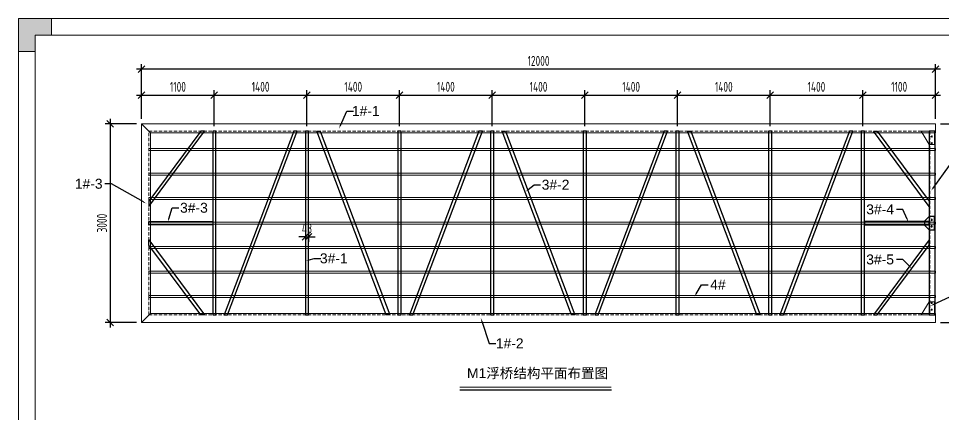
# Model space of a CAD drawing. Header units: millimetres. Extents: x 136606 to 1229059, y 82794 to 127566.
# Drawn here: x 888208 to 902187, y 121359 to 127340 of the extents above; entities that cross this region are included whole.
import ezdxf
from ezdxf import colors
from ezdxf.entities.mleader import LeaderData, LeaderLine
from ezdxf.math import Vec2, Vec3

# ---------------------------------------------------------------- set-up
doc = ezdxf.new("R2010")
doc.units = ezdxf.units.MM
doc.linetypes.add('DASHED', pattern=[0.75, 0.5, -0.25])
for name, color, linetype in [('00打印图框', 255, 'Continuous'), ('标注', 9, 'Continuous'), ('连接端梁', 130, 'Continuous'), ('铝横梁', 220, 'Continuous')]:
    doc.layers.add(name, color=color, linetype=linetype)
for name, color, linetype, lineweight in [('dim', 6, 'Continuous', 13), ('加强板', 140, 'Continuous', 18), ('图框', 7, 'Continuous', 13), ('铝型材', 7, 'Continuous', 13), ('铝龙骨', 7, 'Continuous', 9)]:
    doc.layers.add(name, color=color, linetype=linetype, lineweight=lineweight)
doc.styles.add('Arial', font='arial.ttf')
doc.styles.add('hztxt', font='ros1.shx', dxfattribs={"width": 0.8, "bigfont": 'hztxt.shx'})
doc.styles.get("Standard").update_dxf_attribs({"font": 'arial.ttf'})
doc.dimstyles.new('DIM-50', dxfattribs={"dimscale": 50, "dimtxt": 3, "dimasz": 2, "dimexe": 1.5, "dimexo": 1.5, "dimgap": 1, "dimtad": 1, "dimdec": 1, "dimdsep": 46, "dimtxsty": 'hztxt', "dimblk": 'OBLIQUE', "dimcen": 0, "dimdle": 1.5, "dimclrd": 9, "dimclre": 9, "dimclrt": 2, "dimadec": 1, "dimazin": 0, "dimtfac": 1, "dimtdec": 1, "dimtix": 1, "dimtmove": 2, "dimatfit": 3, "dimldrblk": 'OBLIQUE', "dimfxl": 15, "dimtolj": 1, "dimtzin": 0, "dimarcsym": 1})

# ---------------------------------------------------------------- blocks, each defined once
blk = doc.blocks.new('GW-TK')
at = {"layer": '图框', "linetype": 'Continuous', "lineweight": 0}
h = blk.add_hatch(color=256, dxfattribs=at)
h.dxf.hatch_style = 1
h.paths.add_polyline_path([(927183.55, 464715.01), (927183.55, 464705.01), (927188.55, 464705.01), (927188.55, 464710.01), (927193.56, 464710.01), (927193.56, 464715.01)])
blk.add_lwpolyline([(927188.55, 464705.01), (927188.55, 464710.01), (927193.56, 464710.01), (927193.56, 464715.01), (927183.55, 464715.01), (927183.55, 464705.01)], close=True, dxfattribs=at)
at = {"layer": '图框'}
for points in [[(927183.55, 464715.01), (927603.55, 464715.01), (927603.55, 464418.01), (927183.55, 464418.01)], [(927188.55, 464710.01), (927598.55, 464710.01), (927598.55, 464423.01), (927188.55, 464423.01)]]:
    blk.add_lwpolyline(points, close=True, dxfattribs=at)
blk = doc.blocks.new('_Oblique')
at = {"color": 0, "linetype": 'ByBlock', "lineweight": -2}
blk.add_line((-0.5, -0.5), (0.5, 0.5), dxfattribs=at)
blk = doc.blocks.new('*D2099')
at = {"layer": 'Defpoints', "color": 0, "transparency": 16777216}
for p in [(891167, 126184), (890067, 125750), (891167, 125638)]:
    blk.add_point(p, dxfattribs=at)
at = {"layer": '标注', "color": 9, "lineweight": -2, "transparency": 16777216}
for p, q in [((890067, 125825), (890067, 126259)), ((891167, 125713), (891167, 126259)), ((889992, 126184), (891242, 126184))]:
    blk.add_line(p, q, dxfattribs=at)
at = {"layer": '标注', "color": 9, "lineweight": -2, "transparency": 16777216, "xscale": 100, "yscale": 100, "zscale": 100, "rotation": 180}
blk.add_blockref('_Oblique', (890067, 126184), dxfattribs=at)
at = {"layer": '标注', "color": 9, "lineweight": -2, "transparency": 16777216, "xscale": 100, "yscale": 100, "zscale": 100}
blk.add_blockref('_Oblique', (891167, 126184), dxfattribs=at)
at = {"layer": '标注', "color": 2, "transparency": 16777216, "insert": (890617, 126309), "char_height": 150, "attachment_point": 5, "style": 'hztxt'}
blk.add_mtext('\\A1;1100', dxfattribs=at)
blk = doc.blocks.new('*D2100')
at = {"layer": 'Defpoints', "color": 0, "transparency": 16777216}
for p in [(896767, 126184), (895367, 125638), (896767, 125638)]:
    blk.add_point(p, dxfattribs=at)
at = {"layer": '标注', "color": 9, "lineweight": -2, "transparency": 16777216}
for p, q in [((895367, 125713), (895367, 126259)), ((896767, 125713), (896767, 126259)), ((895292, 126184), (896842, 126184))]:
    blk.add_line(p, q, dxfattribs=at)
at = {"layer": '标注', "color": 9, "lineweight": -2, "transparency": 16777216, "xscale": 100, "yscale": 100, "zscale": 100, "rotation": 180}
blk.add_blockref('_Oblique', (895367, 126184), dxfattribs=at)
at = {"layer": '标注', "color": 9, "lineweight": -2, "transparency": 16777216, "xscale": 100, "yscale": 100, "zscale": 100}
blk.add_blockref('_Oblique', (896767, 126184), dxfattribs=at)
at = {"layer": '标注', "color": 2, "transparency": 16777216, "insert": (896067, 126309), "char_height": 150, "attachment_point": 5, "style": 'hztxt'}
blk.add_mtext('\\A1;1400', dxfattribs=at)
blk = doc.blocks.new('*D2101')
at = {"layer": 'Defpoints', "color": 0, "transparency": 16777216}
for p in [(898167, 126184), (896767, 125638), (898167, 125638)]:
    blk.add_point(p, dxfattribs=at)
at = {"layer": '标注', "color": 9, "lineweight": -2, "transparency": 16777216}
for p, q in [((896767, 125713), (896767, 126259)), ((898167, 125713), (898167, 126259)), ((896692, 126184), (898242, 126184))]:
    blk.add_line(p, q, dxfattribs=at)
at = {"layer": '标注', "color": 9, "lineweight": -2, "transparency": 16777216, "xscale": 100, "yscale": 100, "zscale": 100, "rotation": 180}
blk.add_blockref('_Oblique', (896767, 126184), dxfattribs=at)
at = {"layer": '标注', "color": 9, "lineweight": -2, "transparency": 16777216, "xscale": 100, "yscale": 100, "zscale": 100}
blk.add_blockref('_Oblique', (898167, 126184), dxfattribs=at)
at = {"layer": '标注', "color": 2, "transparency": 16777216, "insert": (897467, 126309), "char_height": 150, "attachment_point": 5, "style": 'hztxt'}
blk.add_mtext('\\A1;1400', dxfattribs=at)
blk = doc.blocks.new('*D2102')
at = {"layer": 'Defpoints', "color": 0, "transparency": 16777216}
for p in [(899567, 126184), (898167, 125638), (899567, 125638)]:
    blk.add_point(p, dxfattribs=at)
at = {"layer": '标注', "color": 9, "lineweight": -2, "transparency": 16777216}
for p, q in [((898167, 125713), (898167, 126259)), ((899567, 125713), (899567, 126259)), ((898092, 126184), (899642, 126184))]:
    blk.add_line(p, q, dxfattribs=at)
at = {"layer": '标注', "color": 9, "lineweight": -2, "transparency": 16777216, "xscale": 100, "yscale": 100, "zscale": 100, "rotation": 180}
blk.add_blockref('_Oblique', (898167, 126184), dxfattribs=at)
at = {"layer": '标注', "color": 9, "lineweight": -2, "transparency": 16777216, "xscale": 100, "yscale": 100, "zscale": 100}
blk.add_blockref('_Oblique', (899567, 126184), dxfattribs=at)
at = {"layer": '标注', "color": 2, "transparency": 16777216, "insert": (898867, 126309), "char_height": 150, "attachment_point": 5, "style": 'hztxt'}
blk.add_mtext('\\A1;1400', dxfattribs=at)
blk = doc.blocks.new('*D2103')
at = {"layer": 'Defpoints', "color": 0, "transparency": 16777216}
for p in [(900967, 126184), (899567, 125638), (900967, 125638)]:
    blk.add_point(p, dxfattribs=at)
at = {"layer": '标注', "color": 9, "lineweight": -2, "transparency": 16777216}
for p, q in [((899567, 125713), (899567, 126259)), ((900967, 125713), (900967, 126259)), ((899492, 126184), (901042, 126184))]:
    blk.add_line(p, q, dxfattribs=at)
at = {"layer": '标注', "color": 9, "lineweight": -2, "transparency": 16777216, "xscale": 100, "yscale": 100, "zscale": 100, "rotation": 180}
blk.add_blockref('_Oblique', (899567, 126184), dxfattribs=at)
at = {"layer": '标注', "color": 9, "lineweight": -2, "transparency": 16777216, "xscale": 100, "yscale": 100, "zscale": 100}
blk.add_blockref('_Oblique', (900967, 126184), dxfattribs=at)
at = {"layer": '标注', "color": 2, "transparency": 16777216, "insert": (900267, 126309), "char_height": 150, "attachment_point": 5, "style": 'hztxt'}
blk.add_mtext('\\A1;1400', dxfattribs=at)
blk = doc.blocks.new('*D2104')
at = {"layer": 'Defpoints', "color": 0, "transparency": 16777216}
for p in [(890067, 126575), (890067, 125750), (902067, 125750)]:
    blk.add_point(p, dxfattribs=at)
at = {"layer": '标注', "color": 9, "lineweight": -2, "transparency": 16777216}
for p, q in [((902142, 126575), (889992, 126575)), ((890067, 125825), (890067, 126650)), ((902067, 125825), (902067, 126650))]:
    blk.add_line(p, q, dxfattribs=at)
at = {"layer": '标注', "color": 9, "lineweight": -2, "transparency": 16777216, "xscale": 100, "yscale": 100, "zscale": 100, "rotation": 180}
blk.add_blockref('_Oblique', (890067, 126575), dxfattribs=at)
at = {"layer": '标注', "color": 9, "lineweight": -2, "transparency": 16777216, "xscale": 100, "yscale": 100, "zscale": 100}
blk.add_blockref('_Oblique', (902067, 126575), dxfattribs=at)
at = {"layer": '标注', "color": 2, "transparency": 16777216, "insert": (896067, 126700), "char_height": 150, "attachment_point": 5, "style": 'hztxt'}
blk.add_mtext('\\A1;12000', dxfattribs=at)
blk = doc.blocks.new('*D2105')
at = {"layer": 'Defpoints', "color": 0, "transparency": 16777216}
for p in [(892567, 126184), (891167, 125638), (892567, 125638)]:
    blk.add_point(p, dxfattribs=at)
at = {"layer": '标注', "color": 9, "lineweight": -2, "transparency": 16777216}
for p, q in [((891167, 125713), (891167, 126259)), ((892567, 125713), (892567, 126259)), ((891092, 126184), (892642, 126184))]:
    blk.add_line(p, q, dxfattribs=at)
at = {"layer": '标注', "color": 9, "lineweight": -2, "transparency": 16777216, "xscale": 100, "yscale": 100, "zscale": 100, "rotation": 180}
blk.add_blockref('_Oblique', (891167, 126184), dxfattribs=at)
at = {"layer": '标注', "color": 9, "lineweight": -2, "transparency": 16777216, "xscale": 100, "yscale": 100, "zscale": 100}
blk.add_blockref('_Oblique', (892567, 126184), dxfattribs=at)
at = {"layer": '标注', "color": 2, "transparency": 16777216, "insert": (891867, 126309), "char_height": 150, "attachment_point": 5, "style": 'hztxt'}
blk.add_mtext('\\A1;1400', dxfattribs=at)
blk = doc.blocks.new('*D2106')
at = {"layer": 'Defpoints', "color": 0, "transparency": 16777216}
for p in [(890067, 125750), (889594, 122750), (890067, 122750)]:
    blk.add_point(p, dxfattribs=at)
at = {"layer": '标注', "color": 9, "lineweight": -2, "transparency": 16777216}
for p, q in [((889594, 125825), (889594, 122675)), ((889992, 125750), (889519, 125750)), ((889992, 122750), (889519, 122750))]:
    blk.add_line(p, q, dxfattribs=at)
at = {"layer": '标注', "color": 9, "lineweight": -2, "transparency": 16777216, "xscale": 100, "yscale": 100, "zscale": 100}
for p, rotation in [((889594, 125750), 90), ((889594, 122750), 270)]:
    blk.add_blockref('_Oblique', p, dxfattribs=dict(at, rotation=rotation))
at = {"layer": '标注', "color": 2, "transparency": 16777216, "insert": (889469, 124250), "char_height": 150, "attachment_point": 5, "rotation": 90, "style": 'hztxt'}
blk.add_mtext('\\A1;3000', dxfattribs=at)
blk = doc.blocks.new('*D2115')
at = {"layer": 'Defpoints', "color": 0, "transparency": 16777216}
for p in [(902067, 125750), (902067, 122750), (902525, 122750)]:
    blk.add_point(p, dxfattribs=at)
at = {"layer": '标注', "color": 9, "lineweight": -2, "transparency": 16777216}
for p, q in [((902525, 125825), (902525, 122675)), ((902142, 125750), (902600, 125750)), ((902142, 122750), (902600, 122750))]:
    blk.add_line(p, q, dxfattribs=at)
at = {"layer": '标注', "color": 9, "lineweight": -2, "transparency": 16777216, "xscale": 100, "yscale": 100, "zscale": 100}
for p, rotation in [((902525, 125750), 90), ((902525, 122750), 270)]:
    blk.add_blockref('_Oblique', p, dxfattribs=dict(at, rotation=rotation))
at = {"layer": '标注', "color": 2, "transparency": 16777216, "insert": (902400, 124250), "char_height": 150, "attachment_point": 5, "rotation": 90, "style": 'hztxt'}
blk.add_mtext('\\A1;3000', dxfattribs=at)
blk = doc.blocks.new('*D2116')
at = {"layer": 'Defpoints', "color": 0, "transparency": 16777216}
for p in [(902067, 126184), (902067, 125750), (900967, 125638)]:
    blk.add_point(p, dxfattribs=at)
at = {"layer": '标注', "color": 9, "lineweight": -2, "transparency": 16777216}
for p, q in [((900967, 125713), (900967, 126259)), ((902067, 125825), (902067, 126259)), ((900892, 126184), (902142, 126184))]:
    blk.add_line(p, q, dxfattribs=at)
at = {"layer": '标注', "color": 9, "lineweight": -2, "transparency": 16777216, "xscale": 100, "yscale": 100, "zscale": 100, "rotation": 180}
blk.add_blockref('_Oblique', (900967, 126184), dxfattribs=at)
at = {"layer": '标注', "color": 9, "lineweight": -2, "transparency": 16777216, "xscale": 100, "yscale": 100, "zscale": 100}
blk.add_blockref('_Oblique', (902067, 126184), dxfattribs=at)
at = {"layer": '标注', "color": 2, "transparency": 16777216, "insert": (901517, 126309), "char_height": 150, "attachment_point": 5, "style": 'hztxt'}
blk.add_mtext('\\A1;1100', dxfattribs=at)
blk = doc.blocks.new('A$C0D8A069B')
blk.add_lwpolyline([(80, -100), (0, -100), (0, 100), (80, 100), (150, 30), (150, -30), (80, -100)])
for centre in [(40, 50), (40, -50)]:
    blk.add_circle(centre, 9)
blk = doc.blocks.new('连接加强板')
at = {"layer": '加强板'}
blk.add_lwpolyline([(-194915, -559), (-194915, -359), (-195115, -479), (-195115, -559)], close=True, dxfattribs=at)
for centre in [(-195095, -519), (-194995, -519)]:
    blk.add_circle(centre, 9, dxfattribs=at)
blk = doc.blocks.new('*U2069')
at = {"rotation": 90.00000000000001}
blk.add_blockref('连接加强板', (-459, 195015), dxfattribs=at)
blk = doc.blocks.new('*U2070')
at = {"color": 0, "linetype": 'ByBlock', "lineweight": -2, "transparency": 16777216}
blk.add_blockref('*U2069', (0, 0), dxfattribs=at)
blk = doc.blocks.new('*U2071')
at = {"rotation": 90.00000000000001}
blk.add_blockref('连接加强板', (-459, 195015), dxfattribs=at)
blk = doc.blocks.new('*U2072')
at = {"color": 0, "linetype": 'ByBlock', "lineweight": -2, "transparency": 16777216}
blk.add_blockref('*U2071', (0, 0), dxfattribs=at)
blk = doc.blocks.new('*D2161')
at = {"layer": 'Defpoints', "color": 0, "transparency": 16777216}
for p in [(895367, 126184), (893967, 125638), (895367, 125638)]:
    blk.add_point(p, dxfattribs=at)
at = {"layer": '标注', "color": 9, "lineweight": -2, "transparency": 16777216}
for p, q in [((893967, 125713), (893967, 126259)), ((895367, 125713), (895367, 126259)), ((893892, 126184), (895442, 126184))]:
    blk.add_line(p, q, dxfattribs=at)
at = {"layer": '标注', "color": 9, "lineweight": -2, "transparency": 16777216, "xscale": 100, "yscale": 100, "zscale": 100, "rotation": 180}
blk.add_blockref('_Oblique', (893967, 126184), dxfattribs=at)
at = {"layer": '标注', "color": 9, "lineweight": -2, "transparency": 16777216, "xscale": 100, "yscale": 100, "zscale": 100}
blk.add_blockref('_Oblique', (895367, 126184), dxfattribs=at)
at = {"layer": '标注', "color": 2, "transparency": 16777216, "insert": (894667, 126309), "char_height": 150, "attachment_point": 5, "style": 'hztxt'}
blk.add_mtext('\\A1;1400', dxfattribs=at)
blk = doc.blocks.new('*D2162')
at = {"layer": 'Defpoints', "color": 0, "transparency": 16777216}
for p in [(893967, 126184), (892567, 125638), (893967, 125638)]:
    blk.add_point(p, dxfattribs=at)
at = {"layer": '标注', "color": 9, "lineweight": -2, "transparency": 16777216}
for p, q in [((892567, 125713), (892567, 126259)), ((893967, 125713), (893967, 126259)), ((892492, 126184), (894042, 126184))]:
    blk.add_line(p, q, dxfattribs=at)
at = {"layer": '标注', "color": 9, "lineweight": -2, "transparency": 16777216, "xscale": 100, "yscale": 100, "zscale": 100, "rotation": 180}
blk.add_blockref('_Oblique', (892567, 126184), dxfattribs=at)
at = {"layer": '标注', "color": 9, "lineweight": -2, "transparency": 16777216, "xscale": 100, "yscale": 100, "zscale": 100}
blk.add_blockref('_Oblique', (893967, 126184), dxfattribs=at)
at = {"layer": '标注', "color": 2, "transparency": 16777216, "insert": (893267, 126309), "char_height": 150, "attachment_point": 5, "style": 'hztxt'}
blk.add_mtext('\\A1;1400', dxfattribs=at)
blk = doc.blocks.new('*D2163')
at = {"color": 9, "lineweight": -2, "transparency": 16777216}
for p, q in [((892543, 124043), (892443, 124043)), ((892543, 124134), (892543, 123968)), ((892543, 124043), (892591, 124043)), ((892591, 124134), (892591, 123968)), ((892591, 124043), (892691, 124043))]:
    blk.add_line(p, q, dxfattribs=at)
at = {"layer": 'Defpoints', "color": 0, "transparency": 16777216}
for p in [(892543, 124209), (892591, 124209), (892591, 124043)]:
    blk.add_point(p, dxfattribs=at)
at = {"color": 9, "lineweight": -2, "transparency": 16777216, "xscale": 100, "yscale": 100, "zscale": 100}
blk.add_blockref('_Oblique', (892543, 124043), dxfattribs=at)
at = {"color": 9, "lineweight": -2, "transparency": 16777216, "xscale": 100, "yscale": 100, "zscale": 100, "rotation": 180}
blk.add_blockref('_Oblique', (892591, 124043), dxfattribs=at)
at = {"color": 2, "transparency": 16777216, "insert": (892567, 124168), "char_height": 150, "attachment_point": 5, "style": 'hztxt'}
blk.add_mtext('\\A1;48', dxfattribs=at)

msp = doc.modelspace()

# ---------------------------------------------------------------- linework, layer by layer
msp.add_line((897169.1538, 121723.8807), (894879.2285, 121723.8807))
at = {"const_width": 15}
msp.add_lwpolyline([(897166.8173, 121773.8634), (894876.8021, 121773.8634)], dxfattribs=at)
at = {"layer": 'dim', "color": 1, "linetype": 'DASHED', "ltscale": 100}
for p, q in [((890179.0763, 125638.0225), (902067.0763, 125638.0225)), ((890179.0763, 122862.0225), (890179.0763, 125638.0225)), ((901978.5763, 125638.0225), (901978.5763, 122862.0225)), ((890179.0763, 122862.0225), (902067.0763, 122862.0225))]:
    msp.add_line(p, q, dxfattribs=at)
at = {"layer": '连接端梁', "color": 200}
msp.add_lwpolyline([(902059.5763, 122862.0225), (902059.5763, 125638.0225), (901969.5763, 125638.0225), (901969.5763, 122862.0225)], close=True, dxfattribs=at)
at = {"layer": '铝型材', "color": 3}
for points in [[(902067.0763, 125750.0225), (890067.0763, 125750.0225), (890202.0763, 125615.0225), (902067.0763, 125615.0225)], [(890067.0763, 125750.0225), (890067.0763, 122750.0225), (890202.0763, 122885.0225), (890202.0763, 125615.0225)], [(902067.0763, 122750.0225), (890067.0763, 122750.0225), (890202.0763, 122885.0225), (902067.0763, 122885.0225)]]:
    msp.add_lwpolyline(points, close=True, dxfattribs=at)
at = {"layer": '铝横梁', "color": 243}
for points in [[(890961.5416, 125638.0225), (890179.0763, 124583.6337), (890179.0763, 124503.0864), (891021.3145, 125638.0225)], [(891143.0877, 125638.0225), (891143.0763, 122862.0225), (891191.0763, 122862.0225), (891191.0877, 125638.0225)], [(891367.4683, 122862.023), (892418.1333, 125638.0225), (892366.8111, 125638.0243), (891316.1447, 122862.023)], [(892543.0877, 125638.0225), (892543.0763, 122862.0225), (892591.0763, 122862.0225), (892591.0877, 125638.0225)], [(893766.7071, 122862.023), (892716.0421, 125638.0225), (892767.3643, 125638.0243), (893818.0307, 122862.023)], [(893943.0877, 125638.0225), (893943.0763, 122862.0225), (893991.0763, 122862.0225), (893991.0877, 125638.0225)], [(894167.4455, 122862.023), (895218.1105, 125638.0225), (895166.7883, 125638.0243), (894116.1219, 122862.023)], [(895343.0877, 125638.0225), (895343.0763, 122862.0225), (895391.0763, 122862.0225), (895391.0877, 125638.0225)], [(896566.7299, 122862.023), (895516.0649, 125638.0225), (895567.3871, 125638.0243), (896618.0535, 122862.023)], [(896743.0877, 125638.0225), (896743.0763, 122862.0225), (896791.0763, 122862.0225), (896791.0877, 125638.0225)], [(896967.4227, 122862.023), (898018.0877, 125638.0225), (897966.7655, 125638.0243), (896916.0991, 122862.023)], [(898143.0877, 125638.0225), (898143.0763, 122862.0225), (898191.0763, 122862.0225), (898191.0877, 125638.0225)], [(899366.7527, 122862.023), (898316.0877, 125638.0225), (898367.4099, 125638.0243), (899418.0763, 122862.023)], [(899543.0877, 125638.0225), (899543.0763, 122862.0225), (899591.0763, 122862.0225), (899591.0877, 125638.0225)], [(899767.3999, 122862.023), (900818.0649, 125638.0225), (900766.7427, 125638.0243), (899716.0763, 122862.023)], [(900943.0877, 125638.0225), (900943.0763, 122862.0225), (900991.0763, 122862.0225), (900991.0877, 125638.0225)], [(901187.111, 125638.0225), (901969.5763, 124583.6337), (901969.5763, 124503.0864), (901127.3381, 125638.0225)], [(891143.0819, 124226.0186), (890179.0763, 124226.0184), (890179.0763, 124274.0184), (891143.0819, 124274.0186)], [(900991.0821, 124226.0194), (901969.5763, 124226.0184), (901969.5763, 124274.0184), (900991.0821, 124274.0194)], [(890961.5416, 122862.0225), (890179.0763, 123916.4112), (890179.0763, 123996.9585), (891021.3145, 122862.0225)], [(901187.111, 122862.0225), (901969.5763, 123916.4112), (901969.5763, 123996.9585), (901127.3381, 122862.0225)]]:
    msp.add_lwpolyline(points, close=True, dxfattribs=at)
at = {"layer": '铝龙骨', "color": 0}
for points in [[(890179.0763, 125345.0225), (890179.0763, 125375.0225), (902067.0763, 125375.0225), (902067.0763, 125345.0225)], [(890179.0763, 124975.0225), (890179.0763, 125005.0225), (902067.0763, 125005.0225), (902067.0763, 124975.0225)], [(890179.0763, 124605.0225), (890179.0763, 124635.0225), (902067.0763, 124635.0225), (902067.0763, 124605.0225)], [(890179.0763, 124235.0225), (890179.0763, 124265.0225), (902067.0763, 124265.0225), (902067.0763, 124235.0225)], [(890179.0763, 123865.0225), (890179.0763, 123895.0225), (902067.0763, 123895.0225), (902067.0763, 123865.0225)], [(890179.0763, 123495.0225), (890179.0763, 123525.0225), (902067.0763, 123525.0225), (902067.0763, 123495.0225)], [(890179.0763, 123125.0225), (890179.0763, 123155.0225), (902067.0763, 123155.0225), (902067.0763, 123125.0225)]]:
    msp.add_lwpolyline(points, close=True, dxfattribs=at)

# ---------------------------------------------------------------- block references
at = {"xscale": 50, "yscale": 50, "zscale": 50}
msp.add_blockref('GW-TK', (-45470969.8482, -23108410.2232), dxfattribs=at)
at = {"color": 7}
msp.add_blockref('*U2070', (901949.5763, 125538.0225), dxfattribs=at)
at = {"xscale": -1}
msp.add_blockref('A$C0D8A069B', (902049.5763, 124250.0225), dxfattribs=at)
at = {"color": 7, "xscale": -1, "rotation": 180}
msp.add_blockref('*U2072', (901949.5763, 122962.0225), dxfattribs=at)

# ---------------------------------------------------------------- texts
at = {"layer": '00打印图框', "color": 6, "insert": (897118.5125, 122058.3084), "char_height": 150, "attachment_point": 3, "style": 'Arial'}
msp.add_mtext_dynamic_manual_height_columns('M1{\\fSimSun|b0|i0|c134|p2;浮桥结构平面布置图}', width=2482.93285, gutter_width=18.75, heights=[0], dxfattribs=at)

# ---------------------------------------------------------------- dimensions: what is measured, and where the dimension line sits
dim = msp.add_linear_dim(base=(892591.0824, 124042.7207), p1=(892543.0824, 124209.302), p2=(892591.0824, 124209.3018), dimstyle='DIM-50')
dim.commit()
dim.dimension.update_dxf_attribs({"geometry": '*D2163', "text_midpoint": (892567.0824, 124167.7207)})
at = {"layer": '标注'}
for base, p1, p2, picture, middle in [((890067.0763, 126575.0525), (902067.0763, 125750.0225), (890067.0763, 125750.0225), '*D2104', (896067.0763, 126700.0525)), ((891167.0877, 126184.3486), (890067.0763, 125750.0225), (891167.0877, 125638.0225), '*D2099', (890617.082, 126309.3486)), ((892567.0877, 126184.3486), (891167.0877, 125638.0225), (892567.0877, 125638.0225), '*D2105', (891867.0877, 126309.3486)), ((893967.0877, 126184.3486), (892567.0877, 125638.0225), (893967.0877, 125638.0225), '*D2162', (893267.0877, 126309.3486)), ((895367.0877, 126184.3486), (893967.0877, 125638.0225), (895367.0877, 125638.0225), '*D2161', (894667.0877, 126309.3486)), ((896767.0877, 126184.3486), (895367.0877, 125638.0225), (896767.0877, 125638.0225), '*D2100', (896067.0877, 126309.3486)), ((898167.0877, 126184.3486), (896767.0877, 125638.0225), (898167.0877, 125638.0225), '*D2101', (897467.0877, 126309.3486)), ((899567.0877, 126184.3486), (898167.0877, 125638.0225), (899567.0877, 125638.0225), '*D2102', (898867.0877, 126309.3486)), ((900967.0877, 126184.3486), (899567.0877, 125638.0104), (900967.0877, 125638.0225), '*D2103', (900267.0877, 126309.3486)), ((902067.0763, 126184.3486), (900967.0877, 125638.0225), (902067.0763, 125750.0225), '*D2116', (901517.082, 126309.3486))]:
    dim = msp.add_linear_dim(base=base, p1=p1, p2=p2, dimstyle='DIM-50', dxfattribs=at)
    dim.commit()
    dim.dimension.update_dxf_attribs({"geometry": picture, "text_midpoint": middle})
dim = msp.add_linear_dim(base=(889594.4963, 122750.0225), p1=(890067.0763, 125750.0225), p2=(890067.0763, 122750.0225), angle=90, dimstyle='DIM-50', dxfattribs=at)
dim.commit()
dim.dimension.update_dxf_attribs({"geometry": '*D2106', "text_midpoint": (889469.4963, 124250.0225)})
at = {"layer": '标注', "color": 7}
dim = msp.add_linear_dim(base=(902525.3915, 122750.0225), p1=(902067.0763, 125750.0225), p2=(902067.0763, 122750.0225), angle=90, dimstyle='DIM-50', dxfattribs=at)
dim.commit()
dim.dimension.update_dxf_attribs({"geometry": '*D2115', "text_midpoint": (902400.3915, 124250.0225)})

# ---------------------------------------------------------------- leaders
at = {"layer": '标注', "color": 6, "linetype": 'ByBlock'}
ml = msp.add_multileader_mtext('Standard', dxfattribs=at)
ml.set_content('1#-1', color=6)
ml.set_leader_properties()
ml.build(insert=Vec2(0, 0))
ml.multileader.update_dxf_attribs({"dogleg_length": 100, "arrow_head_size": 50})
ctx = ml.context
ctx.base_point, ctx.char_height, ctx.arrow_head_size, ctx.landing_gap_size, ctx.plane_origin = Vec3(893270.9231, 125942.2748), 150, 50, 35.8764, Vec3(892272.7708, 115403.9379)
ctx.text_align_type = 2
notes = []
notes.append((ctx, [(0, (1, 1, 0), (893170.9231, 125942.2748), (1, 0), 100, [(0, [(893051.4438, 125679.6149)], 0, [])])]))
ctx.mtext.insert, ctx.mtext.width, ctx.mtext.defined_height, ctx.mtext.alignment, ctx.mtext.flow_direction = Vec3(893664.9168, 126018.5538), 445.870397, 72.4015, 3, 5
ml = msp.add_multileader_mtext('Standard', dxfattribs=at)
ml.set_content('2#', color=6)
ml.set_leader_properties()
ml.build(insert=Vec2(0, 0))
ml.multileader.update_dxf_attribs({"dogleg_length": 100, "arrow_head_size": 50})
ctx = ml.context
ctx.base_point, ctx.char_height, ctx.arrow_head_size, ctx.landing_gap_size, ctx.plane_origin = Vec3(902380.4122, 125117.6274), 150, 50, 35.8764, Vec3(902265.6137, 114416.2015)
ctx.text_align_type = 2
notes.append((ctx, [(0, (1, 1, 0), (902280.4122, 125117.6274), (1, 0), 100, [(0, [(902000.9698, 124739.8584)], 0, [])])]))
ctx.mtext.insert, ctx.mtext.width, ctx.mtext.defined_height, ctx.mtext.alignment, ctx.mtext.flow_direction = Vec3(902640.5723, 125193.9064), 445.870397, 72.4015, 3, 5
ml = msp.add_multileader_mtext('Standard', dxfattribs=at)
ml.set_content('1#-3', color=6)
ml.set_leader_properties()
ml.build(insert=Vec2(0, 0))
ml.multileader.update_dxf_attribs({"dogleg_length": 100, "arrow_head_size": 50})
ctx = ml.context
ctx.base_point, ctx.char_height, ctx.arrow_head_size, ctx.landing_gap_size, ctx.plane_origin = Vec3(889055.3336, 124842.6874), 150, 50, 35.8764, Vec3(888086.1377, 114304.3506)
ctx.text_align_type = 2
notes.append((ctx, [(1, (1, 1, 0), (889614.1601, 124842.6874), (-1, 0), 100, [(0, [(890137.9744, 124545.4436)], 0, [])])]))
ctx.mtext.insert, ctx.mtext.width, ctx.mtext.defined_height, ctx.mtext.alignment, ctx.mtext.flow_direction = Vec3(889478.2837, 124919.0176), 445.870397, 72.4015, 3, 5
ml = msp.add_multileader_mtext('Standard', dxfattribs=at)
ml.set_content('3#-2', color=6)
ml.set_leader_properties()
ml.build(insert=Vec2(0, 0))
ml.multileader.update_dxf_attribs({"dogleg_length": 100, "arrow_head_size": 50})
ctx = ml.context
ctx.base_point, ctx.char_height, ctx.arrow_head_size, ctx.landing_gap_size, ctx.plane_origin = Vec3(896099.2723, 124828.0888), 150, 50, 35.8764, Vec3(894884.4739, 114379.3401)
ctx.text_align_type = 2
notes.append((ctx, [(0, (1, 1, 0), (895999.2723, 124828.0888), (1, 0), 100, [(0, [(895874.2443, 124725.2531)], 0, [])])]))
ctx.mtext.insert, ctx.mtext.width, ctx.mtext.defined_height, ctx.mtext.alignment, ctx.mtext.flow_direction = Vec3(896534.7053, 124904.419), 445.870397, 72.4015, 3, 5
ml = msp.add_multileader_mtext('Standard', dxfattribs=at)
ml.set_content('3#-3', color=6)
ml.set_leader_properties()
ml.build(insert=Vec2(0, 0))
ml.multileader.update_dxf_attribs({"dogleg_length": 100, "arrow_head_size": 50})
ctx = ml.context
ctx.base_point, ctx.char_height, ctx.arrow_head_size, ctx.landing_gap_size, ctx.plane_origin = Vec3(890632.0608, 124479.9572), 150, 50, 35.8764, Vec3(892713.8628, 113924.9662)
ctx.text_align_type = 2
notes.append((ctx, [(0, (1, 1, 0), (890532.0608, 124479.9572), (1, 0), 100, [(0, [(890462.7475, 124267.5515)], 0, [])])]))
ctx.mtext.insert, ctx.mtext.width, ctx.mtext.defined_height, ctx.mtext.alignment, ctx.mtext.flow_direction = Vec3(891069.0286, 124556.2874), 445.870397, 72.4015, 3, 5
ml = msp.add_multileader_mtext('Standard', dxfattribs=at)
ml.set_content('3#-4', color=6)
ml.set_leader_properties()
ml.build(insert=Vec2(0, 0))
ml.multileader.update_dxf_attribs({"dogleg_length": 100, "arrow_head_size": 50})
ctx = ml.context
ctx.base_point, ctx.char_height, ctx.arrow_head_size, ctx.landing_gap_size, ctx.plane_origin = Vec3(901002.9452, 124455.8762), 150, 50, 35.8764, Vec3(903841.4754, 114852.343)
ctx.text_align_type = 2
notes.append((ctx, [(1, (1, 1, 0), (901575.1754, 124455.8762), (-1, 0), 100, [(0, [(901656.8256, 124264.7247)], 0, [])])]))
ctx.mtext.insert, ctx.mtext.width, ctx.mtext.defined_height, ctx.mtext.alignment, ctx.mtext.flow_direction = Vec3(901439.299, 124532.2063), 445.870397, 72.4015, 3, 5
ml = msp.add_multileader_mtext('Standard', dxfattribs=at)
ml.set_content('3#-1', color=6)
ml.set_leader_properties()
ml.build(insert=Vec2(0, 0))
ml.multileader.update_dxf_attribs({"dogleg_length": 100, "arrow_head_size": 50})
ctx = ml.context
ctx.base_point, ctx.char_height, ctx.arrow_head_size, ctx.landing_gap_size, ctx.plane_origin = Vec3(892774.9207, 123716.2033), 150, 50, 35.8764, Vec3(891760.1222, 113336.8268)
ctx.text_align_type = 2
notes.append((ctx, [(0, (1, 1, 0), (892674.9207, 123716.2033), (1, 0), 100, [(0, [(892549.8927, 123682.7397)], 0, [])])]))
ctx.mtext.insert, ctx.mtext.width, ctx.mtext.defined_height, ctx.mtext.alignment, ctx.mtext.flow_direction = Vec3(893182.9321, 123792.5334), 445.870397, 72.4015, 3, 5
ml = msp.add_multileader_mtext('Standard', dxfattribs=at)
ml.set_content('3#-5', color=6)
ml.set_leader_properties()
ml.build(insert=Vec2(0, 0))
ml.multileader.update_dxf_attribs({"dogleg_length": 100, "arrow_head_size": 50})
ctx = ml.context
ctx.base_point, ctx.char_height, ctx.arrow_head_size, ctx.landing_gap_size, ctx.plane_origin = Vec3(901001.0299, 123699.482), 150, 50, 35.8764, Vec3(900910.8913, 113490.8451)
ctx.text_align_type = 2
notes.append((ctx, [(1, (1, 1, 0), (901574.9996, 123699.482), (-1, 0), 100, [(0, [(901707.1476, 123563.1554)], 0, [])])]))
ctx.mtext.insert, ctx.mtext.width, ctx.mtext.defined_height, ctx.mtext.alignment, ctx.mtext.flow_direction = Vec3(901439.1232, 123775.8122), 445.870397, 72.4015, 3, 5
ml = msp.add_multileader_mtext('Standard', dxfattribs=at)
ml.set_content('4#', color=6)
ml.set_leader_properties()
ml.build(insert=Vec2(0, 0))
ml.multileader.update_dxf_attribs({"dogleg_length": 100, "arrow_head_size": 50})
ctx = ml.context
ctx.base_point, ctx.char_height, ctx.arrow_head_size, ctx.landing_gap_size, ctx.plane_origin = Vec3(898630.7985, 123319.6843), 150, 50, 35.8764, Vec3(898772.5677, 113542.7671)
ctx.text_align_type = 2
notes.append((ctx, [(0, (1, 1, 0), (898530.7985, 123319.6843), (1, 0), 100, [(0, [(898423.4722, 123136.9666)], 0, [])])]))
ctx.mtext.insert, ctx.mtext.width, ctx.mtext.defined_height, ctx.mtext.alignment, ctx.mtext.flow_direction = Vec3(898894.4375, 123395.9633), 445.870397, 72.4015, 3, 5
ml = msp.add_multileader_mtext('Standard', dxfattribs=at)
ml.set_content('6#', color=6)
ml.set_leader_properties()
ml.build(insert=Vec2(0, 0))
ml.multileader.update_dxf_attribs({"dogleg_length": 100, "arrow_head_size": 50})
ctx = ml.context
ctx.base_point, ctx.char_height, ctx.arrow_head_size, ctx.landing_gap_size, ctx.plane_origin = Vec3(902383.0077, 123137.5373), 150, 50, 35.8764, Vec3(903446.173, 112696.4959)
ctx.text_align_type = 2
notes.append((ctx, [(0, (1, 1, 0), (902283.0077, 123137.5373), (1, 0), 100, [(0, [(901988.4743, 122997.1794)], 0, [])])]))
ctx.mtext.insert, ctx.mtext.width, ctx.mtext.defined_height, ctx.mtext.alignment, ctx.mtext.flow_direction = Vec3(902641.4284, 123213.8163), 445.870397, 72.4015, 3, 5
ml = msp.add_multileader_mtext('Standard', dxfattribs=at)
ml.set_content('1#-2', color=6)
ml.set_leader_properties()
ml.build(insert=Vec2(0, 0))
ml.multileader.update_dxf_attribs({"dogleg_length": 100, "arrow_head_size": 50})
ctx = ml.context
ctx.base_point, ctx.char_height, ctx.arrow_head_size, ctx.landing_gap_size, ctx.plane_origin = Vec3(895419.5957, 122432.3273), 150, 50, 35.8764, Vec3(894404.7972, 111730.9014)
ctx.text_align_type = 2
notes.append((ctx, [(0, (1, 1, 0), (895319.5957, 122432.3273), (1, 0), 100, [(0, [(895194.5677, 122815.3856)], 0, [])])]))
ctx.mtext.insert, ctx.mtext.width, ctx.mtext.defined_height, ctx.mtext.alignment, ctx.mtext.flow_direction = Vec3(895841.011, 122508.6063), 445.870397, 72.4015, 3, 5
for ctx, leaders in notes:
    for number, flags, end, landing, length, lines in leaders:
        leader = LeaderData()
        leader.index, (leader.has_last_leader_line, leader.has_dogleg_vector, leader.attachment_direction) = number, flags
        leader.last_leader_point, leader.dogleg_vector, leader.dogleg_length = Vec3(end), Vec3(landing), length
        for number, points, colour, breaks in lines:
            line = LeaderLine()
            line.index, line.vertices, line.color, line.breaks = number, Vec3.list(points), colors.encode_raw_color(colour), breaks
            leader.lines.append(line)
        ctx.leaders.append(leader)

doc.saveas('drawing.dxf')
